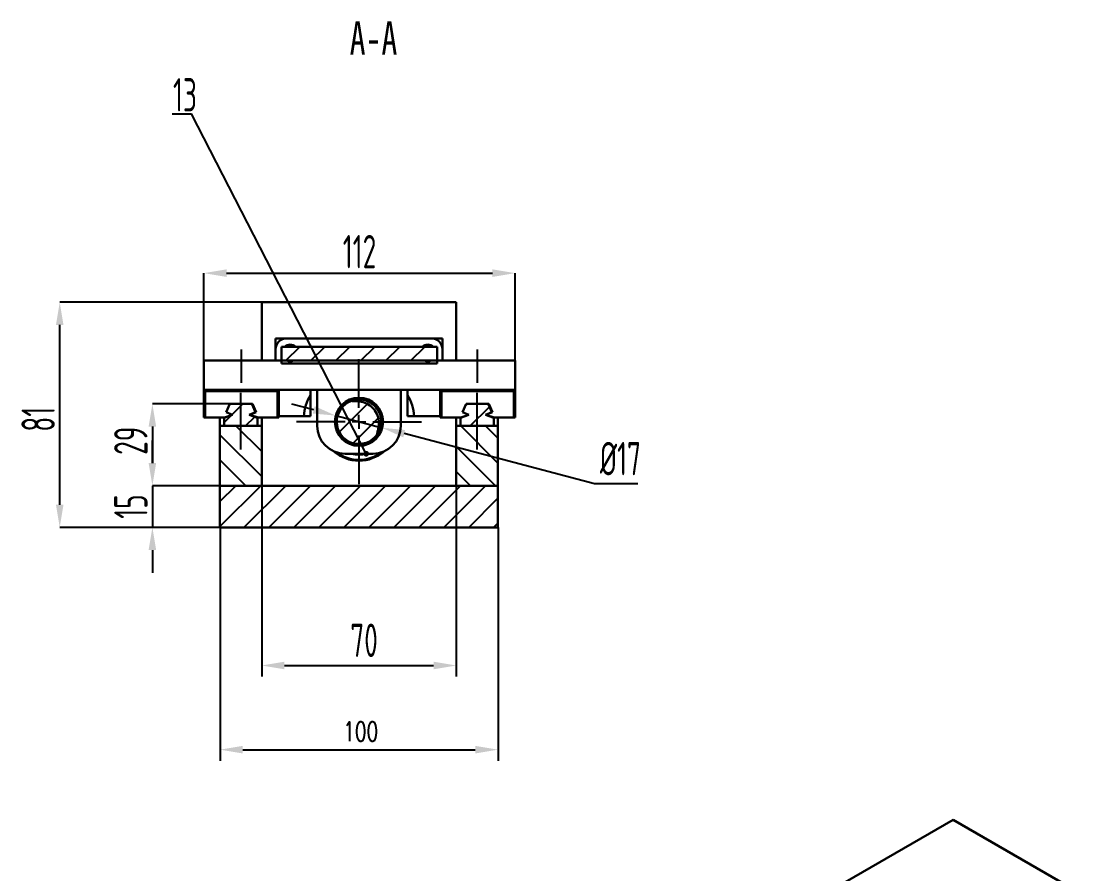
# Model space of a CAD drawing. Header units: millimetres. Extents: x 0 to 2384, y 0 to 647.
# Drawn here: x 2191.4 to 2383.7, y 469.7 to 623.2 of the extents above; entities that cross this region are included whole.
import ezdxf

# ---------------------------------------------------------------- set-up
doc = ezdxf.new("R2010")
doc.units = ezdxf.units.MM
doc.header["$PDSIZE"] = -1
doc.linetypes.add('CENTERX2', pattern=[20.32, 12.7, -2.54, 2.54, -2.54])
doc.layers.add('10', color=7, linetype='Continuous')
doc.styles.add('SLDTEXTSTYLE0', font='TXT', dxfattribs={"width": 0.7, "bigfont": 'bigfont'})
doc.styles.add('SLDTEXTSTYLE2', font='TXT', dxfattribs={"width": 0.7})
doc.dimstyles.new('ISO-25', dxfattribs={"dimtxt": 2.5, "dimasz": 2.5, "dimexe": 1.25, "dimexo": 0.625, "dimtad": 1, "dimtxsty": 'Standard', "dimcen": 2.5, "dimadec": 0, "dimazin": 0, "dimtfac": 1, "dimtmove": 0, "dimatfit": 3, "dimfxl": 1, "dimarcsym": 0})
doc.dimstyles.new('SLDDIMSTYLE0', dxfattribs={"dimtxt": 3.5, "dimasz": 4.08, "dimexe": 0, "dimexo": 0.0625, "dimgap": 0.875, "dimtad": 2, "dimlfac": 2, "dimrnd": 1e-09, "dimzin": 12, "dimdsep": 46, "dimtxsty": 'SLDTEXTSTYLE2', "dimsah": 1, "dimcen": 0.09, "dimadec": 0, "dimazin": 3, "dimtfac": 1, "dimtofl": 0, "dimtmove": 0, "dimatfit": 3, "dimfxl": 1, "dimfrac": 2, "dimtolj": 1, "dimtzin": 12, "dimarcsym": 0})
doc.dimstyles.new('SLDDIMSTYLE3', dxfattribs={"dimtxt": 3.5, "dimasz": 4.08, "dimexe": 0, "dimexo": 0.0625, "dimgap": 0.875, "dimtad": 2, "dimlfac": 2, "dimrnd": 1e-09, "dimzin": 12, "dimdsep": 46, "dimtxsty": 'SLDTEXTSTYLE2', "dimsah": 1, "dimcen": 0.09, "dimadec": 0, "dimazin": 3, "dimtfac": 1, "dimtmove": 0, "dimatfit": 0, "dimfxl": 1, "dimfrac": 2, "dimtolj": 1, "dimtzin": 12, "dimarcsym": 0})
doc.dimstyles.new('SLDDIMSTYLE9', dxfattribs={"dimtxt": 0.18, "dimasz": 1.016, "dimexe": 0, "dimexo": 0.0625, "dimgap": 0, "dimtad": 0, "dimtih": 1, "dimtoh": 1, "dimdec": 0, "dimrnd": 1e-09, "dimzin": 0, "dimdsep": 46, "dimtxsty": 'Standard', "dimblk1": 'DOT', "dimblk2": 'DOT', "dimsah": 1, "dimcen": 0.09, "dimadec": 0, "dimazin": 0, "dimtfac": 1.016, "dimtdec": 0, "dimtofl": 0, "dimtmove": 0, "dimatfit": 3, "dimldrblk": 'DOT', "dimfxl": 1, "dimfrac": 2, "dimtolj": 1, "dimtzin": 0, "dimarcsym": 0})
pattern_1 = [(45, (1638.1194, 131.9342), (-2.245064, 2.245064), [])]
pattern_2 = [(135, (1638.1194, 131.9342), (-2.245064, -2.245064), [])]

# ---------------------------------------------------------------- blocks, each defined once
blk = doc.blocks.new('*D122')
at = {"layer": '10', "color": 0, "lineweight": -2, "transparency": 16777216}
for p, q in [((2214.92, 543.71), (2214.92, 547.79)), ((2227.02, 539.63), (2214.92, 539.63)), ((2214.92, 539.63), (2214.92, 532.13)), ((2227.02, 532.13), (2214.92, 532.13)), ((2214.92, 528.05), (2214.92, 523.97))]:
    blk.add_line(p, q, dxfattribs=at)
at = {"layer": '10', "color": 0, "transparency": 16777216}
for points in [[(2214.24, 543.71), (2215.6, 543.71), (2214.92, 539.63)], [(2214.24, 528.05), (2215.6, 528.05), (2214.92, 532.13)]]:
    blk.add_solid(points, dxfattribs=at)
at = {"layer": 'Defpoints', "color": 0, "transparency": 16777216}
for p in [(2227.08, 539.63), (2214.92, 532.13), (2227.08, 532.13)]:
    blk.add_point(p, dxfattribs=at)
at = {"layer": '10', "color": 0, "lineweight": 25, "transparency": 16777216, "insert": (2208.04, 535.88), "char_height": 3.5, "width": 3.3017, "attachment_point": 2, "rotation": 90, "style": 'SLDTEXTSTYLE0'}
blk.add_mtext('\\A1;{\\Fgbenor|c134;\\H1.71429x;15}', dxfattribs=at)
blk = doc.blocks.new('*D123')
at = {"layer": '10', "color": 0, "lineweight": -2, "transparency": 16777216}
for p, q in [((2228.77, 554.35), (2214.92, 554.35)), ((2214.92, 550.27), (2214.92, 543.71)), ((2227.02, 539.63), (2214.92, 539.63))]:
    blk.add_line(p, q, dxfattribs=at)
at = {"layer": '10', "color": 0, "transparency": 16777216}
for points in [[(2214.24, 550.27), (2215.6, 550.27), (2214.92, 554.35)], [(2214.24, 543.71), (2215.6, 543.71), (2214.92, 539.63)]]:
    blk.add_solid(points, dxfattribs=at)
at = {"layer": 'Defpoints', "color": 0, "transparency": 16777216}
for p in [(2228.83, 554.35), (2214.92, 539.63), (2227.08, 539.63)]:
    blk.add_point(p, dxfattribs=at)
at = {"layer": '10', "color": 0, "lineweight": 25, "transparency": 16777216, "insert": (2208.04, 547.72), "char_height": 3.5, "width": 6.3538, "attachment_point": 2, "rotation": 90, "style": 'SLDTEXTSTYLE2'}
blk.add_mtext('\\A1;{\\Fgbenor|c134;\\H1.71429x;29}', dxfattribs=at)
blk = doc.blocks.new('*D124')
at = {"layer": '10', "color": 0, "lineweight": -2, "transparency": 16777216}
for p, q in [((2234.52, 572.63), (2198.25, 572.63)), ((2198.25, 536.21), (2198.25, 568.55)), ((2227.02, 532.13), (2198.25, 532.13))]:
    blk.add_line(p, q, dxfattribs=at)
at = {"layer": '10', "color": 0, "transparency": 16777216}
for points in [[(2197.57, 568.55), (2198.93, 568.55), (2198.25, 572.63)], [(2197.57, 536.21), (2198.93, 536.21), (2198.25, 532.13)]]:
    blk.add_solid(points, dxfattribs=at)
at = {"layer": 'Defpoints', "color": 0, "transparency": 16777216}
for p in [(2198.25, 572.63), (2234.58, 572.63), (2227.08, 532.13)]:
    blk.add_point(p, dxfattribs=at)
at = {"layer": '10', "color": 0, "lineweight": 25, "transparency": 16777216, "insert": (2191.38, 551.59), "char_height": 3.5, "attachment_point": 2, "rotation": 90, "style": 'SLDTEXTSTYLE2'}
blk.add_mtext('\\A1;{\\Fgbenor|c134;\\H1.71429x;81}', dxfattribs=at)
blk = doc.blocks.new('*D125')
at = {"layer": '10', "color": 0, "lineweight": -2, "transparency": 16777216}
for p, q in [((2224.17, 562.2), (2224.17, 577.87)), ((2228.25, 577.87), (2276.09, 577.87)), ((2280.17, 562.2), (2280.17, 577.87))]:
    blk.add_line(p, q, dxfattribs=at)
at = {"layer": '10', "color": 0, "transparency": 16777216}
for points in [[(2228.25, 578.55), (2228.25, 577.19), (2224.17, 577.87)], [(2276.09, 578.55), (2276.09, 577.19), (2280.17, 577.87)]]:
    blk.add_solid(points, dxfattribs=at)
at = {"layer": 'Defpoints', "color": 0, "transparency": 16777216}
for p in [(2280.17, 577.87), (2224.17, 562.13), (2280.17, 562.13)]:
    blk.add_point(p, dxfattribs=at)
at = {"layer": '10', "color": 0, "lineweight": 25, "transparency": 16777216, "insert": (2252.17, 584.74), "char_height": 3.5, "attachment_point": 2, "style": 'SLDTEXTSTYLE2'}
blk.add_mtext('\\A1;{\\Fgbenor|c134;\\H1.71429x;112}', dxfattribs=at)
blk = doc.blocks.new('SW_NOTE_0_13')
at = {"layer": '10', "color": 0}
blk.add_line((-3.46, -2), (0, -2), dxfattribs=at)
at = {"layer": '10', "color": 0, "insert": (-1.18, 4.45), "char_height": 6, "attachment_point": 2, "style": 'SLDTEXTSTYLE2'}
blk.add_mtext('{\\Fgbenor|c134;13}', dxfattribs=at)
blk = doc.blocks.new('_Dot')
at = {"color": 0, "linetype": 'ByBlock', "lineweight": -2}
blk.add_line((-0.5, 0), (-1, 0), dxfattribs=at)
at = {"color": 0, "linetype": 'ByBlock', "const_width": 0.5}
blk.add_lwpolyline([(-0.25, 0, 1), (0.25, 0, 1)], format="xyb", close=True, dxfattribs=at)
blk = doc.blocks.new('SW_CENTERMARKSYMBOL_44')
at = {"layer": '10', "color": 0}
for p, q in [((0, 2.5), (0, 11.25)), ((-2.5, 0), (-11.25, 0)), ((0, 0), (-1.25, 0)), ((0, 0), (0, 1.25)), ((0, 0), (0, -1.25)), ((0, 0), (1.25, 0)), ((2.5, 0), (11.25, 0)), ((0, -2.5), (0, -11.25))]:
    blk.add_line(p, q, dxfattribs=at)
blk = doc.blocks.new('*D109')
at = {"color": 0, "lineweight": -2, "transparency": 16777216}
for p, q in [((2243.94, 553.28), (2240, 554.32)), ((2247.89, 552.24), (2256.27, 550.03)), ((2294.42, 539.97), (2260.21, 548.99)), ((2302.25, 539.97), (2294.42, 539.97))]:
    blk.add_line(p, q, dxfattribs=at)
at = {"color": 0, "transparency": 16777216}
for points in [[(2244.12, 553.93), (2243.77, 552.62), (2247.89, 552.24)], [(2260.39, 549.65), (2260.04, 548.33), (2256.27, 550.03)]]:
    blk.add_solid(points, dxfattribs=at)
at = {"layer": 'Defpoints', "color": 0, "transparency": 16777216}
for p in [(2247.89, 552.24), (2256.27, 550.03)]:
    blk.add_point(p, dxfattribs=at)
at = {"color": 0, "lineweight": 25, "transparency": 16777216, "insert": (2299.1, 544.5), "char_height": 3.5, "attachment_point": 5, "style": 'SLDTEXTSTYLE0'}
blk.add_mtext('{\\Fgbenor|c0;\\H1.71429x;%%C\\Fgbenor|c134;17}', dxfattribs=at)
blk = doc.blocks.new('*D110')
at = {"color": 0, "lineweight": -2, "transparency": 16777216}
for p, q in [((2227.08, 532.13), (2227.08, 490.13)), ((2277.08, 532.13), (2277.08, 490.13)), ((2231.16, 492.13), (2273, 492.13))]:
    blk.add_line(p, q, dxfattribs=at)
at = {"color": 0, "transparency": 16777216}
for points in [[(2231.16, 492.81), (2231.16, 491.45), (2227.08, 492.13)], [(2273, 492.81), (2273, 491.45), (2277.08, 492.13)]]:
    blk.add_solid(points, dxfattribs=at)
at = {"layer": 'Defpoints', "color": 0, "transparency": 16777216}
for p in [(2227.08, 532.13), (2277.08, 532.13), (2277.08, 492.13)]:
    blk.add_point(p, dxfattribs=at)
at = {"color": 0, "lineweight": 25, "transparency": 16777216, "insert": (2252.39, 495.4), "char_height": 3.5, "attachment_point": 5, "style": 'SLDTEXTSTYLE0'}
blk.add_mtext('{\\Ftxt,bigfont|c134;100}', dxfattribs=at)
blk = doc.blocks.new('*D111')
at = {"color": 0, "lineweight": -2, "transparency": 16777216}
for p, q in [((2234.58, 539.63), (2234.58, 505.28)), ((2269.58, 539.63), (2269.58, 505.28)), ((2238.66, 507.28), (2265.5, 507.28))]:
    blk.add_line(p, q, dxfattribs=at)
at = {"color": 0, "transparency": 16777216}
for points in [[(2238.66, 507.96), (2238.66, 506.6), (2234.58, 507.28)], [(2265.5, 507.96), (2265.5, 506.6), (2269.58, 507.28)]]:
    blk.add_solid(points, dxfattribs=at)
at = {"layer": 'Defpoints', "color": 0, "transparency": 16777216}
for p in [(2234.58, 539.63), (2269.58, 539.63), (2269.58, 507.28)]:
    blk.add_point(p, dxfattribs=at)
at = {"color": 0, "lineweight": 25, "transparency": 16777216, "insert": (2252.99, 511.81), "char_height": 3.5, "attachment_point": 5, "style": 'SLDTEXTSTYLE0'}
blk.add_mtext('{\\Fgbenor|c134;\\H1.71429x;70}', dxfattribs=at)

msp = doc.modelspace()

# ---------------------------------------------------------------- hatches: boundary and pattern name
at = {"layer": '10', "linetype": 'Continuous', "lineweight": 25}
h = msp.add_hatch(dxfattribs=at)
h.set_pattern_fill('ANSI31', color=256, style=0)
h.set_pattern_definition(pattern_1)
h.paths.add_polyline_path([(2238.1675, 564.6329), (2238.1675, 562.1329), (2266.1675, 562.1329), (2266.1675, 564.6329)], flags=0)
h = msp.add_hatch(dxfattribs=at)
h.set_pattern_fill('ANSI31', color=256, style=0)
h.set_pattern_definition(pattern_1)
h.paths.add_polyline_path([(2233.4784, 552.8494), (2232.8284, 554.3494), (2228.8284, 554.3494), (2228.1784, 552.8494), (2229.3284, 552.3494), (2227.8284, 551.8494), (2227.8284, 550.3829), (2233.8284, 550.3829), (2233.8284, 551.8494), (2232.3284, 552.3494)], flags=0)
h = msp.add_hatch(dxfattribs=at)
h.set_pattern_fill('ANSI31', color=256, style=0)
h.set_pattern_definition(pattern_1)
edge = h.paths.add_edge_path(flags=0)
edge.add_spline(control_points=[(2255.3492, 548.8303), (2255.3453, 548.8331), (2255.3418, 548.8365), (2255.3389, 548.8402), (2255.3344, 548.8458), (2255.331, 548.8524), (2255.3285, 548.8592), (2255.3241, 548.8712), (2255.3222, 548.8841), (2255.3214, 548.8969), (2255.3178, 548.9521), (2255.3306, 549.0077), (2255.343, 549.0617), (2255.3918, 549.2737), (2255.4602, 549.4809), (2255.5114, 549.6923), (2255.6389, 550.2186), (2255.6919, 550.774), (2255.6325, 551.3122), (2255.5844, 551.749), (2255.4633, 552.1842), (2255.2737, 552.5806), (2255.084, 552.9773), (2254.822, 553.3465), (2254.5099, 553.6563), (2254.2028, 553.9611), (2253.8382, 554.2158), (2253.4483, 554.4034), (2253.0547, 554.5927), (2252.6259, 554.7185), (2252.1936, 554.7812), (2251.9577, 554.8154), (2251.7188, 554.8311), (2251.4805, 554.8348), (2251.3678, 554.8366), (2251.255, 554.8352), (2251.1423, 554.8358), (2251.0836, 554.8361), (2251.0248, 554.8369), (2250.9663, 554.8409), (2250.9365, 554.843), (2250.9067, 554.8459), (2250.8773, 554.8511), (2250.8527, 554.8555), (2250.8277, 554.8613), (2250.8052, 554.8722), (2250.7961, 554.8767), (2250.7873, 554.8821), (2250.7799, 554.8891), (2250.7755, 554.8934), (2250.7715, 554.8983), (2250.7685, 554.9037), (2250.7672, 554.9061), (2250.7661, 554.9086), (2250.7652, 554.9112)], knot_values=[0.00014624, 0.00014624, 0.00014624, 0.00014624, 0.00017489, 0.00017489, 0.00017489, 0.00021824, 0.00021824, 0.00021824, 0.00029537, 0.00029537, 0.00029537, 0.0006336, 0.0006336, 0.0006336, 0.00195638, 0.00195638, 0.00195638, 0.00529161, 0.00529161, 0.00529161, 0.00798908, 0.00798908, 0.00798908, 0.01068952, 0.01068952, 0.01068952, 0.013345, 0.013345, 0.013345, 0.01602183, 0.01602183, 0.01602183, 0.01747005, 0.01747005, 0.01747005, 0.01815386, 0.01815386, 0.01815386, 0.01850985, 0.01850985, 0.01850985, 0.01869097, 0.01869097, 0.01869097, 0.01884364, 0.01884364, 0.01884364, 0.01890506, 0.01890506, 0.01890506, 0.01894227, 0.01894227, 0.01894227, 0.01895879, 0.01895879, 0.01895879, 0.01895879], weights=[1, 1, 1, 1, 1, 1, 1, 1, 1, 1, 1, 1, 1, 1, 1, 1, 1, 1, 1, 1, 1, 1, 1, 1, 1, 1, 1, 1, 1, 1, 1, 1, 1, 1, 1, 1, 1, 1, 1, 1, 1, 1, 1, 1, 1, 1, 1, 1, 1, 1, 1, 1, 1, 1, 1], degree=3, periodic=0)
edge.add_arc((2252.0784, 551.1329), 4, 109.165849, 324.855597)
h = msp.add_hatch(dxfattribs=at)
h.set_pattern_fill('ANSI31', color=256, style=0)
h.set_pattern_definition(pattern_1)
h.paths.add_polyline_path([(2275.9784, 552.8494), (2275.3284, 554.3494), (2271.3284, 554.3494), (2270.6784, 552.8494), (2271.8284, 552.3494), (2270.3284, 551.8494), (2270.3284, 550.3829), (2276.3284, 550.3829), (2276.3284, 551.8494), (2274.8284, 552.3494)], flags=0)
h = msp.add_hatch(dxfattribs=at)
h.set_pattern_fill('ANSI31', color=256, angle=90, style=0)
h.set_pattern_definition(pattern_2)
h.paths.add_polyline_path([(2227.0784, 550.3829), (2227.0784, 539.6329), (2234.5784, 539.6329), (2234.5784, 550.3829)], flags=0)
h = msp.add_hatch(dxfattribs=at)
h.set_pattern_fill('ANSI31', color=256, angle=90, style=0)
h.set_pattern_definition(pattern_2)
h.paths.add_polyline_path([(2269.5784, 550.3829), (2269.5784, 539.6329), (2277.0784, 539.6329), (2277.0784, 550.3829)], flags=0)
h = msp.add_hatch(dxfattribs=at)
h.set_pattern_fill('ANSI31', color=256, style=0)
h.set_pattern_definition(pattern_1)
h.paths.add_polyline_path([(2227.0784, 532.1329), (2277.0784, 532.1329), (2277.0784, 539.6329), (2227.0784, 539.6329)], flags=0)

# ---------------------------------------------------------------- linework, layer by layer
at = {"color": 7, "linetype": 'Continuous', "lineweight": 30}
for p, q in [((2234.5784, 572.6329), (2234.5784, 562.1329)), ((2234.5784, 572.6329), (2269.5784, 572.6329)), ((2269.5784, 572.6329), (2269.5784, 562.1329)), ((2267.0784, 566.1329), (2237.0784, 566.1329)), ((2237.0784, 566.1329), (2237.0784, 562.1329)), ((2265.0784, 566.1329), (2239.0784, 566.1329)), ((2267.0784, 562.1329), (2267.0784, 566.1329)), ((2237.0784, 564.1329), (2237.0784, 562.1329)), ((2238.1675, 564.6329), (2266.1675, 564.6329)), ((2238.1675, 562.1329), (2238.1675, 564.6329)), ((2266.1675, 564.6329), (2266.1675, 562.1329)), ((2267.0784, 562.1329), (2267.0784, 564.1329)), ((2224.1675, 556.8829), (2224.1675, 562.1329)), ((2238.1675, 562.1329), (2224.1675, 562.1329)), ((2238.1675, 561.6329), (2238.1675, 562.1329)), ((2238.1675, 562.1329), (2266.1675, 562.1329)), ((2238.1675, 561.6329), (2266.1675, 561.6329)), ((2266.1675, 561.6329), (2266.1675, 562.1329)), ((2280.1675, 562.1329), (2266.1675, 562.1329)), ((2280.1675, 556.8829), (2280.1675, 562.1329)), ((2224.1675, 556.8829), (2224.1675, 551.8829)), ((2280.1675, 556.8829), (2224.1675, 556.8829)), ((2224.4175, 556.6329), (2224.4175, 551.8829)), ((2237.4175, 556.6329), (2224.4175, 556.6329)), ((2237.4175, 551.8829), (2237.4175, 556.6329)), ((2237.6675, 556.8829), (2237.6675, 551.8829)), ((2243.3284, 552.1329), (2243.3284, 556.8829)), ((2244.5675, 550.3829), (2244.5675, 556.8829)), ((2259.5893, 556.8829), (2259.5893, 550.3829)), ((2260.8284, 556.8829), (2260.8284, 552.1329)), ((2266.6675, 556.8829), (2266.6675, 551.8829)), ((2266.9175, 556.6329), (2266.9175, 551.8829)), ((2279.9175, 556.6329), (2266.9175, 556.6329)), ((2279.9175, 551.8829), (2279.9175, 556.6329)), ((2280.1675, 556.8829), (2280.1675, 551.8829)), ((2228.8284, 554.3494), (2228.1784, 552.8494)), ((2232.8284, 554.3494), (2228.8284, 554.3494)), ((2228.9175, 554.3829), (2228.903, 554.3494)), ((2232.9175, 554.3829), (2228.9175, 554.3829)), ((2233.4784, 552.8494), (2232.8284, 554.3494)), ((2233.5689, 552.8829), (2232.9175, 554.3829)), ((2252.2832, 555.1018), (2252.1893, 555.1314)), ((2271.3284, 554.3494), (2270.6784, 552.8494)), ((2275.3284, 554.3494), (2271.3284, 554.3494)), ((2271.403, 554.3494), (2271.4175, 554.3829)), ((2271.4175, 554.3829), (2275.4175, 554.3829)), ((2275.9784, 552.8494), (2275.3284, 554.3494)), ((2275.4175, 554.3829), (2276.0689, 552.8829)), ((2229.3284, 552.3494), (2227.8284, 551.8494)), ((2229.3235, 552.3516), (2227.9175, 551.8829)), ((2228.1784, 552.8494), (2229.3284, 552.3494)), ((2232.3284, 552.3494), (2233.4784, 552.8494)), ((2233.8284, 551.8494), (2232.3284, 552.3494)), ((2232.4175, 552.3829), (2233.5689, 552.8829)), ((2233.9175, 551.8829), (2232.4175, 552.3829)), ((2233.2432, 553.6329), (2233.1389, 553.6329)), ((2237.6675, 552.1329), (2243.3284, 552.1329)), ((2260.8284, 552.1329), (2266.6675, 552.1329)), ((2271.8284, 552.3494), (2270.3284, 551.8494)), ((2270.4175, 551.8829), (2271.8235, 552.3516)), ((2270.6784, 552.8494), (2271.8284, 552.3494)), ((2274.8284, 552.3494), (2275.9784, 552.8494)), ((2276.3284, 551.8494), (2274.8284, 552.3494)), ((2276.0689, 552.8829), (2274.9175, 552.3829)), ((2274.9175, 552.3829), (2276.4175, 551.8829)), ((2275.7432, 553.6329), (2275.6389, 553.6329)), ((2224.4175, 551.8829), (2224.1675, 551.8829)), ((2224.4175, 551.8829), (2227.9175, 551.8829)), ((2227.0784, 551.8829), (2227.0784, 550.3829)), ((2234.5784, 550.3829), (2227.0784, 550.3829)), ((2227.0784, 539.6329), (2227.0784, 550.3829)), ((2227.8284, 551.8494), (2227.8284, 550.3829)), ((2227.8284, 550.3829), (2233.8284, 550.3829)), ((2233.8284, 550.3829), (2233.8284, 551.8494)), ((2233.9175, 551.8829), (2237.4175, 551.8829)), ((2234.5784, 550.3829), (2234.5784, 551.8829)), ((2234.5784, 539.6329), (2234.5784, 550.3829)), ((2237.6675, 551.8829), (2237.4175, 551.8829)), ((2266.9175, 551.8829), (2266.6675, 551.8829)), ((2266.9175, 551.8829), (2270.4175, 551.8829)), ((2269.5784, 551.8829), (2269.5784, 550.3829)), ((2277.0784, 550.3829), (2269.5784, 550.3829)), ((2269.5784, 539.6329), (2269.5784, 550.3829)), ((2270.3284, 551.8494), (2270.3284, 550.3829)), ((2270.3284, 550.3829), (2276.3284, 550.3829)), ((2276.3284, 550.3829), (2276.3284, 551.8494)), ((2276.4175, 551.8829), (2279.9175, 551.8829)), ((2277.0784, 550.3829), (2277.0784, 551.8829)), ((2277.0784, 539.6329), (2277.0784, 550.3829)), ((2280.1675, 551.8829), (2279.9175, 551.8829)), ((2254.5893, 545.3829), (2249.5675, 545.3829)), ((2250.7684, 545.3631), (2250.7982, 545.3829)), ((2252.7129, 545.2504), (2252.7992, 545.3829)), ((2253.3586, 545.3829), (2253.3884, 545.3631)), ((2227.0784, 539.6329), (2234.5784, 539.6329)), ((2227.0784, 539.6329), (2227.0784, 532.1329)), ((2277.0784, 539.6329), (2227.0784, 539.6329)), ((2269.5784, 539.6329), (2277.0784, 539.6329)), ((2277.0784, 532.1329), (2277.0784, 539.6329)), ((2277.0784, 532.1329), (2227.0784, 532.1329)), ((2358.916, 479.5307), (2327.4497, 461.3657)), ((2383.6647, 465.2436), (2358.916, 479.5307))]:
    msp.add_line(p, q, dxfattribs=at)
at = {"color": 7, "linetype": 'Continuous', "lineweight": 30, "flags": 128}
msp.add_lwpolyline([(2251.3576, 545.3829), (2251.3831, 545.3376), (2251.4439, 545.2504)], dxfattribs=at)
at = {"color": 7, "linetype": 'Continuous', "lineweight": 30}
msp.add_circle((2252.0784, 551.1329), 4.3333, dxfattribs=at)
for centre, radius, start, end in [((2239.0784, 564.1329), 2, 90, 180), ((2265.0784, 564.1329), 2, 0, 90), ((2239.704, 563.5073), 1.5, 48.62685, 131.37315), ((2264.4528, 563.5073), 1.5, 48.62685, 131.37315), ((2239.704, 563.5073), 1.5, 246.383268, 293.616732), ((2264.4528, 563.5073), 1.5, 246.383268, 293.616732), ((2252.0784, 551.1329), 10, 151.044976, 174.26083), ((2252.0784, 551.1329), 10, 5.73917, 28.955024), ((2252.0784, 551.1329), 4, 109.165849, 324.855597), ((2249.5675, 550.3829), 5, 180, 270), ((2254.5893, 550.3829), 5, 270, 0), ((2252.0784, 551.1329), 3.9, 329.348203, 0), ((2252.0784, 551.1329), 7, 229.346785, 310.653215), ((2252.0784, 551.1329), 6.85, 233.317314, 306.682686), ((2252.0784, 551.1329), 5.9167, 256.368356, 283.631644)]:
    msp.add_arc(centre, radius, start, end, dxfattribs=at)
for points, knots in [([(2255.326, 548.8323), (2255.5394, 549.1822), (2255.989, 549.9196), (2256.1209, 551.0431), (2256.0022, 552.0592), (2255.6632, 553.0354), (2254.9265, 554.0509), (2253.7924, 554.8329), (2252.4668, 555.1898), (2251.4244, 555.1197), (2250.8801, 554.9476), (2250.7652, 554.9112)], [0, 0, 0, 0, 0.12133076, 0.25567728, 0.32739742, 0.42633199, 0.56078388, 0.69522916, 0.82957225, 0.96400354, 1, 1, 1, 1]), ([(2255.3492, 548.8303), (2255.3456, 548.8335), (2255.3364, 548.8413), (2255.3252, 548.8641), (2255.3144, 548.9394), (2255.3788, 549.2232), (2255.5385, 549.7355), (2255.6675, 550.4914), (2255.6594, 551.479), (2255.3432, 552.6142), (2254.5681, 553.7053), (2253.4753, 554.47), (2252.3941, 554.7864), (2251.606, 554.8389), (2251.1965, 554.8346), (2250.9949, 554.8372), (2250.882, 554.8485), (2250.8177, 554.8634), (2250.782, 554.8854), (2250.7696, 554.9004), (2250.7662, 554.9086), (2250.7652, 554.9112)], [0, 0, 0, 0, 0.0015504, 0.0038944, 0.00805355, 0.0260821, 0.09686991, 0.18402001, 0.27372271, 0.41666797, 0.55974571, 0.70051495, 0.84262011, 0.92017367, 0.95685462, 0.97594532, 0.98565595, 0.9938078, 0.99710428, 0.99910852, 1, 1, 1, 1]), ([(2252.1893, 555.1314), (2251.8484, 555.1443), (2251.4917, 555.1579), (2251.1718, 555.0237), (2251.1576, 555.0178)], [0, 0, 0, 0, 0.95571823, 1, 1, 1, 1])]:
    msp.add_open_spline(points, degree=3, knots=knots, dxfattribs=at)
at = {"layer": '10', "linetype": 'CENTERX2', "lineweight": 25}
for p, q in [((2230.9175, 558.1329), (2230.9175, 564.1329)), ((2273.4175, 558.1329), (2273.4175, 564.1329)), ((2230.8284, 552.8494), (2230.8284, 556.3494)), ((2273.3284, 552.8494), (2273.3284, 556.3494)), ((2230.8284, 550.3829), (2230.8284, 552.8494)), ((2273.3284, 550.3829), (2273.3284, 552.8494)), ((2230.8284, 546.1329), (2230.8284, 550.3829)), ((2273.3284, 546.1329), (2273.3284, 550.3829))]:
    msp.add_line(p, q, dxfattribs=at)

# ---------------------------------------------------------------- block references
at = {"layer": '10', "lineweight": 40}
msp.add_blockref('SW_NOTE_0_13', (2221.9604, 608.5083), dxfattribs=at)
at = {"layer": '10', "lineweight": 30}
msp.add_blockref('SW_CENTERMARKSYMBOL_44', (2252.0784, 551.1329), dxfattribs=at)

# ---------------------------------------------------------------- texts
at = {"layer": '10', "lineweight": 25, "insert": (2254.6897, 623.1706), "char_height": 6, "attachment_point": 2, "style": 'SLDTEXTSTYLE2'}
msp.add_mtext('A-A', dxfattribs=at)

# ---------------------------------------------------------------- dimensions: what is measured, and where the dimension line sits
at = {"lineweight": 25}
dim = msp.add_diameter_dim_2p(p1=(2247.8881, 552.2371), p2=(2256.2687, 550.0287), text='{\\Fgbenor|c0;\\H1.71429x;%%C\\Fgbenor|c134;17}', dimstyle='ISO-25', override={"dimtxt": 3.5, "dimasz": 4.08, "dimexe": 2, "dimexo": 0, "dimgap": 1.524, "dimtih": 1, "dimtoh": 1, "dimlfac": 2, "dimzin": 0, "dimtxsty": 'SLDTEXTSTYLE0', "dimadec": 2, "dimtzin": 0}, dxfattribs=at)
dim.commit()
dim.dimension.update_dxf_attribs({"geometry": '*D109', "text_midpoint": (2294.4239, 539.9745), "dimtype": 163})
for base, p1, p2, text, picture, middle in [((2269.5784, 507.2824), (2234.5784, 539.6329), (2269.5784, 539.6329), '{\\Fgbenor|c134;\\H1.71429x;70}', '*D111', (2252.9904, 507.2824)), ((2277.0784, 492.1307), (2227.0784, 532.1329), (2277.0784, 532.1329), '{\\Ftxt,bigfont|c134;100}', '*D110', (2252.3868, 492.1307))]:
    dim = msp.add_linear_dim(base=base, p1=p1, p2=p2, text=text, dimstyle='ISO-25', override={"dimtxt": 3.5, "dimasz": 4.08, "dimexe": 2, "dimexo": 0, "dimgap": 1.524, "dimtih": 1, "dimtoh": 1, "dimlfac": 2, "dimzin": 0, "dimtxsty": 'SLDTEXTSTYLE0', "dimadec": 2, "dimtzin": 0}, dxfattribs=at)
    dim.commit()
    dim.dimension.update_dxf_attribs({"geometry": picture, "text_midpoint": middle, "dimtype": 160})
at = {"layer": '10', "lineweight": 25}
dim = msp.add_linear_dim(base=(2280.1675, 577.8651), p1=(2224.1675, 562.1329), p2=(2280.1675, 562.1329), text='{\\Fgbenor|c134;\\H1.71429x;<>}', dimstyle='SLDDIMSTYLE0', dxfattribs=at)
dim.commit()
dim.dimension.update_dxf_attribs({"geometry": '*D125', "text_midpoint": (2252.1675, 577.8651), "dimtype": 160})
for base, p1, p2, text, dimstyle, picture, middle in [((2198.2521, 572.6329), (2227.0784, 532.1329), (2234.5784, 572.6329), '{\\Fgbenor|c134;\\H1.71429x;<>}', 'SLDDIMSTYLE0', '*D124', (2198.2521, 551.5888)), ((2214.9163, 539.6329), (2228.8284, 554.3494), (2227.0784, 539.6329), '{\\Fgbenor|c134;\\H1.71429x;29}', 'SLDDIMSTYLE3', '*D123', (2214.9163, 547.7193))]:
    dim = msp.add_linear_dim(base=base, p1=p1, p2=p2, angle=90, text=text, dimstyle=dimstyle, dxfattribs=at)
    dim.commit()
    dim.dimension.update_dxf_attribs({"geometry": picture, "text_midpoint": middle, "dimtype": 160})
dim = msp.add_linear_dim(base=(2214.9163, 532.1329), p1=(2227.0784, 539.6329), p2=(2227.0784, 532.1329), angle=90, text='{\\Fgbenor|c134;\\H1.71429x;<>}', dimstyle='SLDDIMSTYLE3', override={"dimtxsty": 'SLDTEXTSTYLE0'}, dxfattribs=at)
dim.commit()
dim.dimension.update_dxf_attribs({"geometry": '*D122', "text_midpoint": (2214.9163, 535.8829), "dimtype": 160})

# ---------------------------------------------------------------- leaders
msp.add_leader([(2253.3735, 545.373), (2221.9604, 606.5083)], dimstyle='SLDDIMSTYLE9', dxfattribs=at)

doc.saveas('drawing.dxf')
